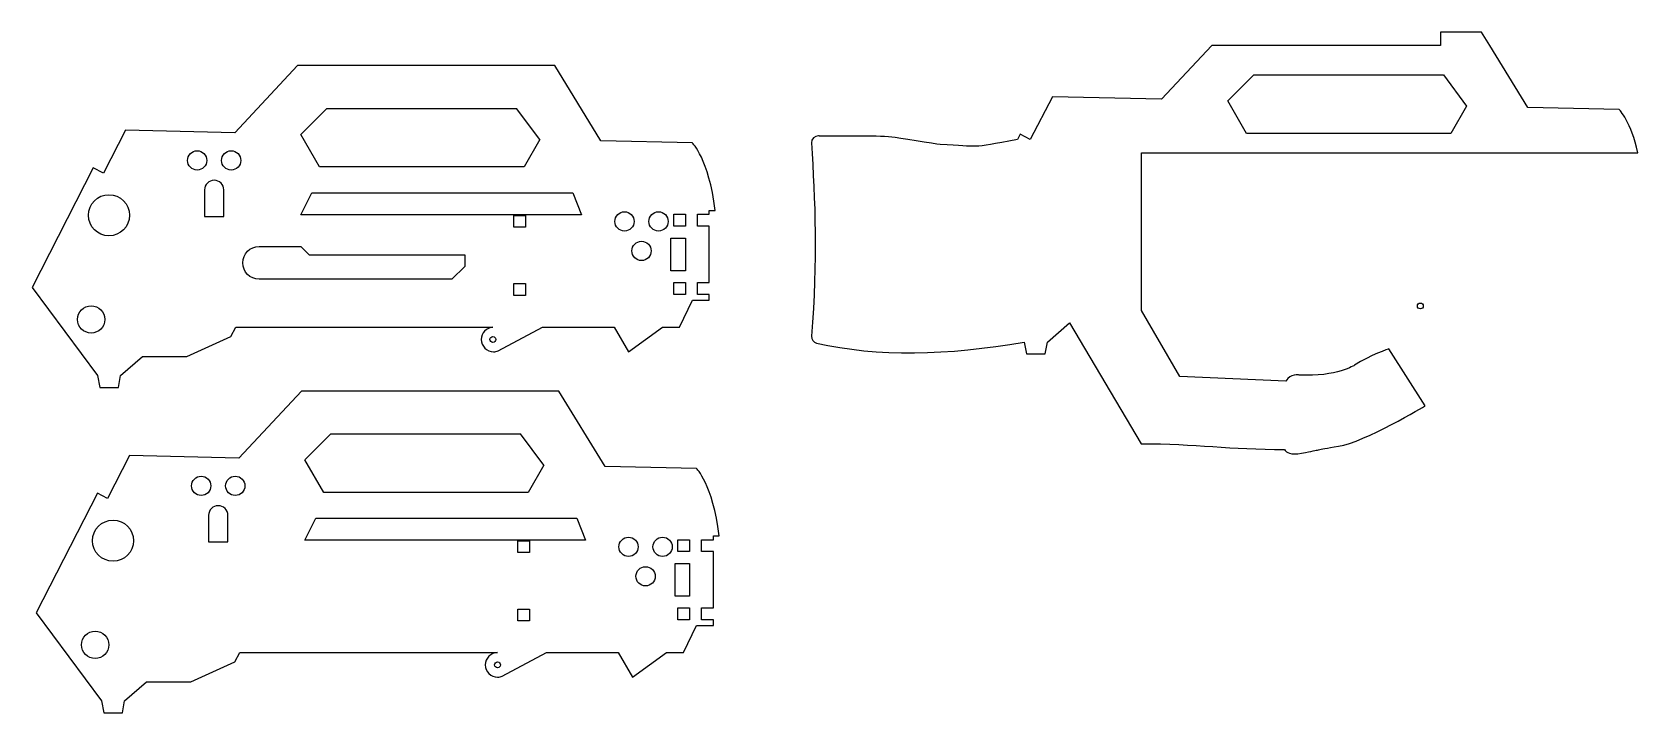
# Model space of a CAD drawing. Extents: x 174 to 2516, y 971 to 1965.
import ezdxf

# ---------------------------------------------------------------- set-up
doc = ezdxf.new("R2010")
doc.units = 0
doc.layers.add('Layer_1', color=7, linetype='CONTINUOUS')

msp = doc.modelspace()

# ---------------------------------------------------------------- linework, layer by layer
at = {"layer": 'Layer_1', "color": 7}
for points in [[(2488.789424, 1851.762808), (2355.489424, 1854.662808), (2300.214464, 1944.962808), (2288.211584, 1964.562888), (2228.285504, 1964.562888), (2228.285504, 1944.962888), (1986.864464, 1944.962808), (1986.864464, 1944.962888), (1894.669104, 1944.962888), (1821.289424, 1866.487768), (1662.164464, 1870.262808), (1629.889424, 1807.762808), (1615.089424, 1815.462808), (1611.064464, 1807.637848)], [(561.17932, 1915.644984), (469.50436, 1817.544984), (310.35436, 1821.320024), (278.07932, 1758.820024), (263.27932, 1766.520024), (174.0294, 1592.044984), (269.37932, 1463.320024), (272.57932, 1445.894984), (299.85436, 1445.894984), (303.05436, 1463.320024), (335.1294, 1491.170024), (399.8294, 1491.170024), (463.67932, 1520.194984), (471.15436, 1533.870024), (846.07932, 1533.870024)], [(1136.97932, 1802.820024), (1003.67932, 1805.720024), (936.40436, 1915.644984), (561.17932, 1915.644984), (561.17932, 1915.644984)], [(1955.73952, 1902.162808), (2232.46448, 1902.162808), (2266.33952, 1856.587768), (2243.28944, 1816.637848), (1945.21448, 1816.637848), (1917.76448, 1864.187768), (1955.73952, 1902.162808)], [(565.9518, 1815.253064), (603.93148, 1853.232744)], [(603.93148, 1853.232744), (880.65596, 1853.232744)], [(914.53412, 1807.667944), (880.65596, 1853.232744)], [(914.52332, 1807.656344), (891.47324, 1767.706344), (593.39828, 1767.706344), (565.94828, 1815.256344)], [(2002.689424, 1455.112808), (1848.089424, 1461.912808), (1792.014464, 1558.487768), (1792.014464, 1788.462808), (2516.064464, 1788.462808)], [(428.81516, 1777.264024), (428.81516, 1777.264024)], [(478.46604, 1777.264024), (478.46604, 1777.264024)], [(425.49876, 1734.264584), (425.49876, 1695.539624), (453.64876, 1695.539624), (453.64876, 1734.264584)], [(439.5738, 1748.339624), (439.5738, 1748.339624)], [(581.9518, 1730.192184), (962.58228, 1730.192184), (975.38236, 1698.032744), (565.9518, 1698.032744), (581.9518, 1730.192184)], [(316.128271, 1697.263078), (316.128271, 1697.263078)], [(853.77932, 1499.394984), (918.50436, 1533.870024), (1023.10436, 1533.870024), (1043.77932, 1498.070024), (1093.3294, 1533.870024), (1118.10436, 1533.870024), (1137.15436, 1573.520024), (1161.75436, 1573.520024), (1161.75436, 1581.070024), (1161.75436, 1581.720024), (1144.4294, 1581.720024), (1144.4294, 1599.044984), (1161.75436, 1599.044984), (1161.75436, 1680.694984), (1161.75436, 1681.370024), (1144.4294, 1681.370024), (1144.4294, 1698.694984), (1161.75436, 1698.694984), (1161.75436, 1704.420024), (1170.4294, 1704.420024)], [(876.49084, 1697.083192), (893.805193, 1697.083192), (893.805193, 1679.768839), (876.49084, 1679.768839), (876.49084, 1697.083192)], [(1052.09996, 1688.249312), (1052.09996, 1688.249312)], [(1101.75076, 1688.249312), (1101.75076, 1688.249312)], [(1109.80516, 1698.683192), (1127.119513, 1698.683192), (1127.119513, 1681.368839), (1109.80516, 1681.368839), (1109.80516, 1698.683192)], [(1105.84508, 1664.05448), (1127.119609, 1664.05448), (1127.119609, 1616.355954), (1105.84508, 1616.355954), (1105.84508, 1664.05448)], [(804.96204, 1639.589944), (804.96204, 1622.408184), (786.37796, 1603.824104), (505.1414, 1603.824104)], [(505.14148, 1651.702824), (565.9518, 1651.702744), (578.0646, 1639.589944), (804.96204, 1639.589944)], [(1076.9254, 1645.250416), (1076.9254, 1645.250416)], [(876.49084, 1597.441616), (893.805193, 1597.441616), (893.805193, 1580.127263), (876.49084, 1580.127263), (876.49084, 1597.441616)], [(1109.80516, 1599.041616), (1127.119513, 1599.041616), (1127.119513, 1581.727263), (1109.80516, 1581.727263), (1109.80516, 1599.041616)], [(2203.086351, 1564.912896), (2203.086351, 1564.912896)], [(280.019812, 1545.294828), (280.019812, 1545.294828)], [(1621.164464, 1512.262808), (1624.389424, 1494.837848), (1651.664464, 1494.837848), (1654.864464, 1512.262808), (1686.939424, 1540.112808), (1791.789424, 1363.837848)], [(850.363751, 1515.96992), (850.363751, 1515.96992)], [(2205.789424, 1419.112808), (2152.964464, 1502.362808)], [(567.071264, 1440.70744), (475.396224, 1342.63248), (316.246224, 1346.40744), (283.971264, 1283.90744), (269.171264, 1291.60744), (179.921184, 1117.13248), (275.271264, 988.40744), (278.471264, 970.98248), (305.746224, 970.98248), (308.946224, 988.40744), (341.021184, 1016.25752), (405.721184, 1016.25752), (469.571264, 1045.28248), (477.046224, 1058.95752), (852.896224, 1058.95752)], [(1142.871264, 1327.90744), (1009.596224, 1330.80744), (942.296224, 1440.70744), (567.071264, 1440.70744), (567.071264, 1440.70744)], [(571.852696, 1340.333224), (609.832376, 1378.312912)], [(609.832376, 1378.312912), (886.556856, 1378.312912)], [(920.435016, 1332.748112), (886.556856, 1378.312912)], [(920.424216, 1332.736504), (897.374136, 1292.786504), (599.299176, 1292.786504), (571.849176, 1340.336504)], [(434.716056, 1302.3442), (434.716056, 1302.3442)], [(484.366936, 1302.3442), (484.366936, 1302.3442)], [(445.474696, 1273.419752), (445.474696, 1273.419752)], [(431.399656, 1259.344752), (431.399656, 1220.619752), (459.549656, 1220.619752), (459.549656, 1259.344752)], [(587.852696, 1255.272312), (968.483176, 1255.272312), (981.283256, 1223.112912), (571.852696, 1223.112912), (587.852696, 1255.272312)], [(322.029167, 1222.343222), (322.029167, 1222.343222)], [(859.671264, 1024.48248), (924.396224, 1058.95752), (1028.996224, 1058.95752), (1049.671264, 1023.15752), (1099.221184, 1058.95752), (1123.996224, 1058.95752), (1143.046224, 1098.60744), (1167.646224, 1098.60744), (1167.646224, 1106.15752), (1167.646224, 1106.80744), (1150.346224, 1106.80744), (1150.346224, 1124.13248), (1167.646224, 1124.13248), (1167.646224, 1205.78248), (1167.646224, 1206.45752), (1150.346224, 1206.45752), (1150.346224, 1223.75752), (1167.646224, 1223.75752), (1167.646224, 1229.50744), (1176.321184, 1229.50744)], [(882.391752, 1222.163328), (899.706105, 1222.163328), (899.706105, 1204.848975), (882.391752, 1204.848975), (882.391752, 1222.163328)], [(1115.706064, 1223.763408), (1133.020417, 1223.763408), (1133.020417, 1206.449055), (1115.706064, 1206.449055), (1115.706064, 1223.763408)], [(1058.000856, 1213.329472), (1058.000856, 1213.329472)], [(1107.651656, 1213.329472), (1107.651656, 1213.329472)], [(1111.745984, 1189.134696), (1133.020513, 1189.134696), (1133.020513, 1141.43617), (1111.745984, 1141.43617), (1111.745984, 1189.134696)], [(1082.826296, 1170.330576), (1082.826296, 1170.330576)], [(882.391752, 1122.521752), (899.706105, 1122.521752), (899.706105, 1105.207399), (882.391752, 1105.207399), (882.391752, 1122.521752)], [(1115.706064, 1124.121832), (1133.020417, 1124.121832), (1133.020417, 1106.807479), (1115.706064, 1106.807479), (1115.706064, 1124.121832)], [(285.920708, 1070.374996), (285.920708, 1070.374996)], [(857.180655, 1041.057504), (857.180655, 1041.057504)]]:
    msp.add_lwpolyline(points, dxfattribs=at)
for points in [[(2516.064464, 1788.462808), (2506.878944, 1832.373368), (2488.789424, 1851.762808), (2488.789424, 1851.762808)], [(1320.989424, 1813.112808), (1315.245664, 1813.112808), (1310.587024, 1808.462088), (1310.589424, 1803.112808)], [(1322.514464, 1812.887768), (1322.118864, 1813.057288), (1321.565424, 1813.112808), (1320.989424, 1813.112808)], [(1428.064464, 1811.412808), (1402.054704, 1813.876648), (1352.816224, 1812.031448), (1322.514464, 1812.887768)], [(1498.489424, 1800.487768), (1491.748304, 1800.826248), (1434.658304, 1810.788168), (1428.064464, 1811.412808)], [(1611.064464, 1807.637848), (1539.632864, 1794.384248), (1558.308624, 1797.483848), (1498.489424, 1800.487768)], [(400.68148, 1777.264024), (400.68148, 1785.032984), (406.97948, 1791.330904), (414.74836, 1791.330904)], [(414.74836, 1791.330904), (422.51724, 1791.330904), (428.81516, 1785.032984), (428.81516, 1777.264024)], [(450.33236, 1777.264024), (450.33236, 1785.032984), (456.63028, 1791.330904), (464.39916, 1791.330904)], [(464.39916, 1791.330904), (472.16812, 1791.330904), (478.46604, 1785.032984), (478.46604, 1777.264024)], [(1170.4294, 1704.420024), (1160.94492, 1779.642264), (1136.9794, 1802.820024), (1136.97932, 1802.820024)], [(1310.589424, 1803.112808), (1315.904544, 1718.834808), (1320.100864, 1632.162008), (1310.589424, 1520.737848)], [(414.74836, 1763.197224), (406.97948, 1763.197224), (400.68148, 1769.495144), (400.68148, 1777.264024)], [(428.81516, 1777.264024), (428.81516, 1769.495144), (422.51724, 1763.197224), (414.74836, 1763.197224)], [(464.39916, 1763.197224), (456.63028, 1763.197224), (450.33236, 1769.495144), (450.33236, 1777.264024)], [(478.46604, 1777.264024), (478.46604, 1769.495144), (472.16812, 1763.197224), (464.39916, 1763.197224)], [(439.5738, 1748.339624), (431.80484, 1748.339624), (425.49876, 1742.033544), (425.49876, 1734.264584)], [(453.64876, 1734.264584), (453.64876, 1742.033544), (447.34268, 1748.339624), (439.5738, 1748.339624)], [(256.150504, 1697.263078), (256.150504, 1713.825478), (269.576985, 1727.251959), (286.13939, 1727.251959)], [(286.13939, 1727.251959), (302.701795, 1727.251959), (316.128271, 1713.825478), (316.128271, 1697.263078)], [(286.13939, 1667.274192), (269.576985, 1667.274192), (256.150504, 1680.700673), (256.150504, 1697.263078)], [(316.128271, 1697.263078), (316.128271, 1680.700673), (302.701795, 1667.274192), (286.13939, 1667.274192)], [(1023.96628, 1688.249312), (1023.96628, 1696.018208), (1030.26428, 1702.316152), (1038.03316, 1702.316152)], [(1038.03316, 1674.182472), (1030.26428, 1674.182472), (1023.96628, 1680.480416), (1023.96628, 1688.249312)], [(1038.03316, 1702.316152), (1045.80204, 1702.316152), (1052.09996, 1696.018208), (1052.09996, 1688.249312)], [(1052.09996, 1688.249312), (1052.09996, 1680.480416), (1045.80204, 1674.182472), (1038.03316, 1674.182472)], [(1073.61708, 1688.249312), (1073.61708, 1696.018208), (1079.91508, 1702.316152), (1087.68396, 1702.316152)], [(1087.68396, 1674.182472), (1079.91508, 1674.182472), (1073.61708, 1680.480416), (1073.61708, 1688.249312)], [(1087.68396, 1702.316152), (1095.45284, 1702.316152), (1101.75076, 1696.018208), (1101.75076, 1688.249312)], [(1101.75076, 1688.249312), (1101.75076, 1680.480416), (1095.45284, 1674.182472), (1087.68396, 1674.182472)], [(481.20204, 1627.763464), (481.20204, 1640.984824), (491.92012, 1651.702824), (505.14148, 1651.702824)], [(1048.79172, 1645.250416), (1048.79172, 1653.019312), (1055.08972, 1659.317256), (1062.8586, 1659.317256)], [(1062.8586, 1631.183576), (1055.08972, 1631.183576), (1048.79172, 1637.48152), (1048.79172, 1645.250416)], [(1062.8586, 1659.317256), (1070.62748, 1659.317256), (1076.9254, 1653.019312), (1076.9254, 1645.250416)], [(1076.9254, 1645.250416), (1076.9254, 1637.48152), (1070.62748, 1631.183576), (1062.8586, 1631.183576)], [(505.1414, 1603.824104), (491.92012, 1603.824104), (481.20204, 1614.542104), (481.20204, 1627.763464)], [(2194.517415, 1564.912896), (2194.517415, 1567.276931), (2196.43565, 1569.193384), (2198.801883, 1569.193384)], [(2198.801883, 1569.193384), (2201.168115, 1569.193384), (2203.086351, 1567.276931), (2203.086351, 1564.912896)], [(240.169469, 1545.294828), (240.169469, 1556.299195), (249.090247, 1565.220025), (260.094666, 1565.220025)], [(260.094666, 1565.220025), (271.099033, 1565.220025), (280.019812, 1556.299195), (280.019812, 1545.294828)], [(2198.801883, 1560.632408), (2196.43565, 1560.632408), (2194.517415, 1562.548862), (2194.517415, 1564.912896)], [(2203.086351, 1564.912896), (2203.086351, 1562.548862), (2201.168115, 1560.632408), (2198.801883, 1560.632408)], [(260.094666, 1525.36963), (249.090247, 1525.36963), (240.169469, 1534.290461), (240.169469, 1545.294828)], [(280.019812, 1545.294828), (280.019812, 1534.290461), (271.099033, 1525.36963), (260.094666, 1525.36963)], [(846.07932, 1533.870024), (836.6194, 1533.390744), (829.10436, 1525.549384), (829.10436, 1515.970024)], [(829.10436, 1515.970024), (829.10436, 1506.081544), (837.11596, 1498.070024), (847.00436, 1498.070024)], [(841.794815, 1515.96992), (841.794815, 1518.333955), (843.71305, 1520.250408), (846.079283, 1520.250408)], [(846.079283, 1511.689432), (843.71305, 1511.689432), (841.794815, 1513.605886), (841.794815, 1515.96992)], [(846.079283, 1520.250408), (848.445515, 1520.250408), (850.363751, 1518.333955), (850.363751, 1515.96992)], [(850.363751, 1515.96992), (850.363751, 1513.605886), (848.445515, 1511.689432), (846.079283, 1511.689432)], [(847.00436, 1498.070024), (849.48076, 1498.070024), (851.84132, 1498.570584), (853.77932, 1499.394984)], [(1310.589424, 1520.737848), (1310.589504, 1515.947928), (1313.739744, 1511.952808), (1317.889424, 1510.637848)], [(1317.889424, 1510.637848), (1407.025504, 1490.406648), (1509.046784, 1492.516728), (1621.164464, 1512.262808)], [(2152.964464, 1502.362808), (2152.964464, 1502.362808), (2125.554784, 1492.983208), (2102.914464, 1478.462808)], [(2102.914464, 1478.462808), (2102.914464, 1478.462808), (2077.497424, 1461.133688), (2021.839504, 1464.037848)], [(2021.839504, 1464.037848), (2021.839504, 1464.037848), (2009.122624, 1466.698088), (2002.689424, 1455.112808)], [(2079.364464, 1360.062808), (2117.098544, 1365.870968), (2205.789424, 1419.112808), (2205.789424, 1419.112808)], [(1791.789424, 1363.837848), (1870.064864, 1363.837848), (1922.214064, 1355.362808), (2000.489424, 1355.362808)], [(2025.614464, 1350.012808), (2057.688544, 1355.820968), (2041.630304, 1354.254648), (2079.364464, 1360.062808)], [(2000.489424, 1355.362808), (2003.166864, 1350.859128), (2009.825104, 1347.153528), (2025.614464, 1350.012808)], [(406.582376, 1302.3442), (406.582376, 1310.113096), (412.880376, 1316.41104), (420.649256, 1316.41104)], [(420.649256, 1316.41104), (428.418136, 1316.41104), (434.716056, 1310.113096), (434.716056, 1302.3442)], [(456.233256, 1302.3442), (456.233256, 1310.113096), (462.531176, 1316.41104), (470.300056, 1316.41104)], [(470.300056, 1316.41104), (478.069016, 1316.41104), (484.366936, 1310.113096), (484.366936, 1302.3442)], [(1176.321184, 1229.50744), (1166.836944, 1304.72992), (1142.871264, 1327.90744), (1142.871264, 1327.90744)], [(420.649256, 1288.27736), (412.880376, 1288.27736), (406.582376, 1294.575304), (406.582376, 1302.3442)], [(434.716056, 1302.3442), (434.716056, 1294.575304), (428.418136, 1288.27736), (420.649256, 1288.27736)], [(470.300056, 1288.27736), (462.531176, 1288.27736), (456.233256, 1294.575304), (456.233256, 1302.3442)], [(484.366936, 1302.3442), (484.366936, 1294.575304), (478.069016, 1288.27736), (470.300056, 1288.27736)], [(445.474696, 1273.419752), (437.705736, 1273.419752), (431.399656, 1267.113648), (431.399656, 1259.344752)], [(459.549656, 1259.344752), (459.549656, 1267.113648), (453.243576, 1273.419752), (445.474696, 1273.419752)], [(262.0514, 1222.343222), (262.0514, 1238.905622), (275.477881, 1252.332103), (292.040286, 1252.332103)], [(292.040286, 1252.332103), (308.602691, 1252.332103), (322.029167, 1238.905622), (322.029167, 1222.343222)], [(292.040286, 1192.354336), (275.477881, 1192.354336), (262.0514, 1205.780817), (262.0514, 1222.343222)], [(322.029167, 1222.343222), (322.029167, 1205.780817), (308.602691, 1192.354336), (292.040286, 1192.354336)], [(1029.867176, 1213.329472), (1029.867176, 1221.098368), (1036.165176, 1227.396312), (1043.934056, 1227.396312)], [(1043.934056, 1227.396312), (1051.702936, 1227.396312), (1058.000856, 1221.098368), (1058.000856, 1213.329472)], [(1079.517976, 1213.329472), (1079.517976, 1221.098368), (1085.815976, 1227.396312), (1093.584856, 1227.396312)], [(1093.584856, 1227.396312), (1101.353736, 1227.396312), (1107.651656, 1221.098368), (1107.651656, 1213.329472)], [(1043.934056, 1199.262632), (1036.165176, 1199.262632), (1029.867176, 1205.560576), (1029.867176, 1213.329472)], [(1058.000856, 1213.329472), (1058.000856, 1205.560576), (1051.702936, 1199.262632), (1043.934056, 1199.262632)], [(1093.584856, 1199.262632), (1085.815976, 1199.262632), (1079.517976, 1205.560576), (1079.517976, 1213.329472)], [(1107.651656, 1213.329472), (1107.651656, 1205.560576), (1101.353736, 1199.262632), (1093.584856, 1199.262632)], [(1054.692616, 1170.330576), (1054.692616, 1178.099472), (1060.990616, 1184.397416), (1068.759496, 1184.397416)], [(1068.759496, 1184.397416), (1076.528376, 1184.397416), (1082.826296, 1178.099472), (1082.826296, 1170.330576)], [(1068.759496, 1156.263736), (1060.990616, 1156.263736), (1054.692616, 1162.56168), (1054.692616, 1170.330576)], [(1082.826296, 1170.330576), (1082.826296, 1162.56168), (1076.528376, 1156.263736), (1068.759496, 1156.263736)], [(246.070365, 1070.374996), (246.070365, 1081.379363), (254.991143, 1090.300193), (265.995562, 1090.300193)], [(265.995562, 1090.300193), (276.999929, 1090.300193), (285.920708, 1081.379363), (285.920708, 1070.374996)], [(265.995562, 1050.449798), (254.991143, 1050.449798), (246.070365, 1059.370629), (246.070365, 1070.374996)], [(285.920708, 1070.374996), (285.920708, 1059.370629), (276.999929, 1050.449798), (265.995562, 1050.449798)], [(852.896224, 1058.95752), (843.007824, 1058.95752), (834.996224, 1050.94584), (834.996224, 1041.05752)], [(834.996224, 1041.05752), (834.996224, 1031.16904), (843.007824, 1023.15752), (852.896224, 1023.15752)], [(848.611719, 1041.057504), (848.611719, 1043.421539), (850.529954, 1045.337992), (852.896187, 1045.337992)], [(852.896187, 1036.777016), (850.529954, 1036.777016), (848.611719, 1038.69347), (848.611719, 1041.057504)], [(852.896187, 1045.337992), (855.262419, 1045.337992), (857.180655, 1043.421539), (857.180655, 1041.057504)], [(857.180655, 1041.057504), (857.180655, 1038.69347), (855.262419, 1036.777016), (852.896187, 1036.777016)], [(852.896224, 1023.15752), (855.372624, 1023.15752), (857.732944, 1023.65808), (859.671264, 1024.48248)]]:
    msp.add_open_spline(points, degree=3, dxfattribs=at)

doc.saveas('drawing.dxf')
